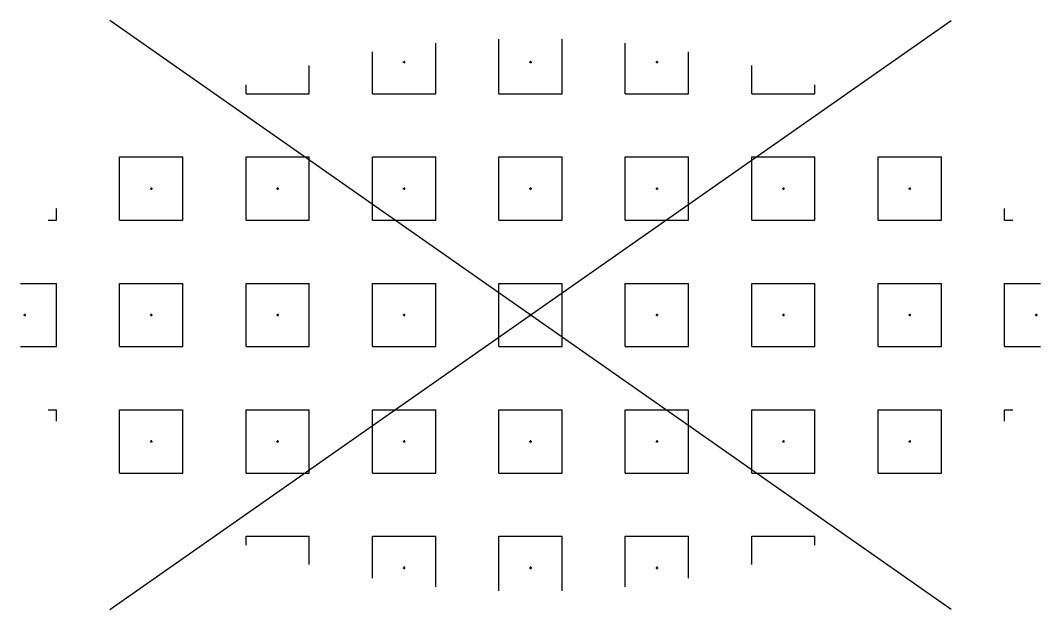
# Model space of a CAD drawing. Header units: metres. Extents: x 3187 to 3249, y 2220 to 2393.
# Drawn here: x 3193.962 to 3195.253, y 2327.551 to 2328.297 of the extents above; entities that cross this region are included whole.
import ezdxf
from ezdxf.enums import TextEntityAlignment as Align

# ---------------------------------------------------------------- set-up
doc = ezdxf.new("R2010")
doc.units = ezdxf.units.M
doc.layers.add('V-WE-VH-OPENVERHARDING_STRAATBAKSTEEN-S', color=90, linetype='Continuous', lineweight=25)
doc.styles.add('NLCS-ISO', font='NLCS-ISO.ttf')

# ---------------------------------------------------------------- blocks, each defined once
blk = doc.blocks.new('V-SVH-GRASTEGEL_STIP_KL-SO')
for p, q in [((-2.6622, -1.8641), (2.6622, 1.8641)), ((2.6622, -1.8641), (-2.6622, 1.8641)), ((-0.2, 1.6), (-0.2, 1.7463)), ((0.2, 1.6), (0.2, 1.7463)), ((-0.6, 1.6), (-0.6, 1.7196)), ((0.6, 1.6), (0.6, 1.7196)), ((-1, 1.6), (-1, 1.6646)), ((1, 1.6), (1, 1.6646)), ((-1.4, 1.4), (-1.4, 1.5791)), ((-1, 1.4), (-1, 1.6)), ((-0.8075, 1.6), (-0.8, 1.6)), ((-0.8075, 1.6), (-0.8, 1.6)), ((-0.8, 1.6075), (-0.8, 1.6)), ((-0.8, 1.6075), (-0.8, 1.6)), ((-0.8, 1.6), (-0.8, 1.5925)), ((-0.8, 1.6), (-0.7925, 1.6)), ((-0.8, 1.6), (-0.8, 1.5925)), ((-0.8, 1.6), (-0.7925, 1.6)), ((-0.6, 1.4), (-0.6, 1.6)), ((-0.2, 1.4), (-0.2, 1.6)), ((-0.0075, 1.6), (0, 1.6)), ((-0.0075, 1.6), (0, 1.6)), ((0, 1.6075), (0, 1.6)), ((0, 1.6075), (0, 1.6)), ((0, 1.6), (0, 1.5925)), ((0, 1.6), (0.0075, 1.6)), ((0, 1.6), (0, 1.5925)), ((0, 1.6), (0.0075, 1.6)), ((0.2, 1.4), (0.2, 1.6)), ((0.6, 1.4), (0.6, 1.6)), ((0.7925, 1.6), (0.8, 1.6)), ((0.7925, 1.6), (0.8, 1.6)), ((0.8, 1.6075), (0.8, 1.6)), ((0.8, 1.6075), (0.8, 1.6)), ((0.8, 1.6), (0.8, 1.5925)), ((0.8, 1.6), (0.8075, 1.6)), ((0.8, 1.6), (0.8, 1.5925)), ((0.8, 1.6), (0.8075, 1.6)), ((1, 1.4), (1, 1.6)), ((1.4, 1.4), (1.4, 1.5791)), ((-1.8, 1.4), (-1.8, 1.457)), ((1.8, 1.4), (1.8, 1.457)), ((-1.8, 1.4), (-1.6, 1.4)), ((-1.6, 1.4), (-1.4, 1.4)), ((-1, 1.4), (-0.8, 1.4)), ((-0.8, 1.4), (-0.6, 1.4)), ((-0.2, 1.4), (0, 1.4)), ((0, 1.4), (0.2, 1.4)), ((0.6, 1.4), (0.8, 1.4)), ((0.8, 1.4), (1, 1.4)), ((1.4, 1.4), (1.6, 1.4)), ((1.6, 1.4), (1.8, 1.4)), ((-2.6, 1), (-2.4, 1)), ((-2.6, 0.8), (-2.6, 1)), ((-2.4, 1), (-2.2, 1)), ((-2.2, 0.8), (-2.2, 1)), ((-1.8, 1), (-1.6, 1)), ((-1.8, 0.8), (-1.8, 1)), ((-1.6, 1), (-1.4, 1)), ((-1.4, 0.8), (-1.4, 1)), ((-1, 1), (-0.8, 1)), ((-1, 0.8), (-1, 1)), ((-0.8, 1), (-0.6, 1)), ((-0.6, 0.8), (-0.6, 1)), ((-0.2, 1), (0, 1)), ((-0.2, 0.8), (-0.2, 1)), ((0, 1), (0.2, 1)), ((0.2, 0.8), (0.2, 1)), ((0.6, 1), (0.8, 1)), ((0.6, 0.8), (0.6, 1)), ((0.8, 1), (1, 1)), ((1, 0.8), (1, 1)), ((1.4, 1), (1.6, 1)), ((1.4, 0.8), (1.4, 1)), ((1.6, 1), (1.8, 1)), ((1.8, 0.8), (1.8, 1)), ((2.2, 1), (2.4, 1)), ((2.2, 0.8), (2.2, 1)), ((2.4, 1), (2.6, 1)), ((2.6, 0.8), (2.6, 1)), ((-2.6, 0.6), (-2.6, 0.8)), ((-2.4075, 0.8), (-2.4, 0.8)), ((-2.4075, 0.8), (-2.4, 0.8)), ((-2.4, 0.8075), (-2.4, 0.8)), ((-2.4, 0.8075), (-2.4, 0.8)), ((-2.4, 0.8), (-2.4, 0.7925)), ((-2.4, 0.8), (-2.3925, 0.8)), ((-2.4, 0.8), (-2.4, 0.7925)), ((-2.4, 0.8), (-2.3925, 0.8)), ((-2.2, 0.6), (-2.2, 0.8)), ((-1.8, 0.6), (-1.8, 0.8)), ((-1.6075, 0.8), (-1.6, 0.8)), ((-1.6075, 0.8), (-1.6, 0.8)), ((-1.6, 0.8075), (-1.6, 0.8)), ((-1.6, 0.8075), (-1.6, 0.8)), ((-1.6, 0.8), (-1.6, 0.7925)), ((-1.6, 0.8), (-1.5925, 0.8)), ((-1.6, 0.8), (-1.6, 0.7925)), ((-1.6, 0.8), (-1.5925, 0.8)), ((-1.4, 0.6), (-1.4, 0.8)), ((-1, 0.6), (-1, 0.8)), ((-0.8075, 0.8), (-0.8, 0.8)), ((-0.8075, 0.8), (-0.8, 0.8)), ((-0.8, 0.8075), (-0.8, 0.8)), ((-0.8, 0.8075), (-0.8, 0.8)), ((-0.8, 0.8), (-0.8, 0.7925)), ((-0.8, 0.8), (-0.7925, 0.8)), ((-0.8, 0.8), (-0.8, 0.7925)), ((-0.8, 0.8), (-0.7925, 0.8)), ((-0.6, 0.6), (-0.6, 0.8)), ((-0.2, 0.6), (-0.2, 0.8)), ((-0.0075, 0.8), (0, 0.8)), ((-0.0075, 0.8), (0, 0.8)), ((0, 0.8075), (0, 0.8)), ((0, 0.8075), (0, 0.8)), ((0, 0.8), (0, 0.7925)), ((0, 0.8), (0.0075, 0.8)), ((0, 0.8), (0, 0.7925)), ((0, 0.8), (0.0075, 0.8)), ((0.2, 0.6), (0.2, 0.8)), ((0.6, 0.6), (0.6, 0.8)), ((0.7925, 0.8), (0.8, 0.8)), ((0.7925, 0.8), (0.8, 0.8)), ((0.8, 0.8075), (0.8, 0.8)), ((0.8, 0.8075), (0.8, 0.8)), ((0.8, 0.8), (0.8, 0.7925)), ((0.8, 0.8), (0.8075, 0.8)), ((0.8, 0.8), (0.8, 0.7925)), ((0.8, 0.8), (0.8075, 0.8)), ((1, 0.6), (1, 0.8)), ((1.4, 0.6), (1.4, 0.8)), ((1.5925, 0.8), (1.6, 0.8)), ((1.5925, 0.8), (1.6, 0.8)), ((1.6, 0.8075), (1.6, 0.8)), ((1.6, 0.8075), (1.6, 0.8)), ((1.6, 0.8), (1.6, 0.7925)), ((1.6, 0.8), (1.6075, 0.8)), ((1.6, 0.8), (1.6, 0.7925)), ((1.6, 0.8), (1.6075, 0.8)), ((1.8, 0.6), (1.8, 0.8)), ((2.2, 0.6), (2.2, 0.8)), ((2.3925, 0.8), (2.4, 0.8)), ((2.3925, 0.8), (2.4, 0.8)), ((2.4, 0.8075), (2.4, 0.8)), ((2.4, 0.8075), (2.4, 0.8)), ((2.4, 0.8), (2.4, 0.7925)), ((2.4, 0.8), (2.4075, 0.8)), ((2.4, 0.8), (2.4, 0.7925)), ((2.4, 0.8), (2.4075, 0.8)), ((2.6, 0.6), (2.6, 0.8)), ((-3, 0.6), (-3, 0.6729)), ((3, 0.6), (3, 0.6729)), ((-3.0525, 0.6), (-3, 0.6)), ((-2.6, 0.6), (-2.4, 0.6)), ((-2.4, 0.6), (-2.2, 0.6)), ((-1.8, 0.6), (-1.6, 0.6)), ((-1.6, 0.6), (-1.4, 0.6)), ((-1, 0.6), (-0.8, 0.6)), ((-0.8, 0.6), (-0.6, 0.6)), ((-0.2, 0.6), (0, 0.6)), ((0, 0.6), (0.2, 0.6)), ((0.6, 0.6), (0.8, 0.6)), ((0.8, 0.6), (1, 0.6)), ((1.4, 0.6), (1.6, 0.6)), ((1.6, 0.6), (1.8, 0.6)), ((2.2, 0.6), (2.4, 0.6)), ((2.4, 0.6), (2.6, 0.6)), ((3, 0.6), (3.0525, 0.6)), ((-3.2278, 0.2), (-3.2, 0.2)), ((-3.2, 0.2), (-3, 0.2)), ((-3, 0), (-3, 0.2)), ((-2.6, 0.2), (-2.4, 0.2)), ((-2.6, 0), (-2.6, 0.2)), ((-2.4, 0.2), (-2.2, 0.2)), ((-2.2, 0), (-2.2, 0.2)), ((-1.8, 0.2), (-1.6, 0.2)), ((-1.8, 0), (-1.8, 0.2)), ((-1.6, 0.2), (-1.4, 0.2)), ((-1.4, 0), (-1.4, 0.2)), ((-1, 0.2), (-0.8, 0.2)), ((-1, 0), (-1, 0.2)), ((-0.8, 0.2), (-0.6, 0.2)), ((-0.6, 0), (-0.6, 0.2)), ((-0.2, 0.2), (0, 0.2)), ((-0.2, 0), (-0.2, 0.2)), ((0, 0.2), (0.2, 0.2)), ((0.2, 0), (0.2, 0.2)), ((0.6, 0.2), (0.8, 0.2)), ((0.6, 0), (0.6, 0.2)), ((0.8, 0.2), (1, 0.2)), ((1, 0), (1, 0.2)), ((1.4, 0.2), (1.6, 0.2)), ((1.4, 0), (1.4, 0.2)), ((1.6, 0.2), (1.8, 0.2)), ((1.8, 0), (1.8, 0.2)), ((2.2, 0.2), (2.4, 0.2)), ((2.2, 0), (2.2, 0.2)), ((2.4, 0.2), (2.6, 0.2)), ((2.6, 0), (2.6, 0.2)), ((3, 0.2), (3.2, 0.2)), ((3, 0), (3, 0.2)), ((3.2, 0.2), (3.2278, 0.2)), ((-3.2075, 0), (-3.2, 0)), ((-3.2075, 0), (-3.2, 0)), ((-3.2, 0.0075), (-3.2, 0)), ((-3.2, 0.0075), (-3.2, 0)), ((-3.2, 0), (-3.2, -0.0075)), ((-3.2, 0), (-3.1925, 0)), ((-3.2, 0), (-3.2, -0.0075)), ((-3.2, 0), (-3.1925, 0)), ((-3, -0.2), (-3, 0)), ((-2.6, -0.2), (-2.6, 0)), ((-2.4075, 0), (-2.4, 0)), ((-2.4075, 0), (-2.4, 0)), ((-2.4, 0.0075), (-2.4, 0)), ((-2.4, 0.0075), (-2.4, 0)), ((-2.4, 0), (-2.4, -0.0075)), ((-2.4, 0), (-2.3925, 0)), ((-2.4, 0), (-2.4, -0.0075)), ((-2.4, 0), (-2.3925, 0)), ((-2.2, -0.2), (-2.2, 0)), ((-1.8, -0.2), (-1.8, 0)), ((-1.6075, 0), (-1.6, 0)), ((-1.6075, 0), (-1.6, 0)), ((-1.6, 0.0075), (-1.6, 0)), ((-1.6, 0.0075), (-1.6, 0)), ((-1.6, 0), (-1.6, -0.0075)), ((-1.6, 0), (-1.5925, 0)), ((-1.6, 0), (-1.6, -0.0075)), ((-1.6, 0), (-1.5925, 0)), ((-1.4, -0.2), (-1.4, 0)), ((-1, -0.2), (-1, 0)), ((-0.8075, 0), (-0.8, 0)), ((-0.8075, 0), (-0.8, 0)), ((-0.8, 0.0075), (-0.8, 0)), ((-0.8, 0.0075), (-0.8, 0)), ((-0.8, 0), (-0.8, -0.0075)), ((-0.8, 0), (-0.7925, 0)), ((-0.8, 0), (-0.8, -0.0075)), ((-0.8, 0), (-0.7925, 0)), ((-0.6, -0.2), (-0.6, 0)), ((-0.2, -0.2), (-0.2, 0)), ((-0.0075, 0), (0, 0)), ((-0.0075, 0), (0, 0)), ((0, 0.0075), (0, 0)), ((0, 0.0075), (0, 0)), ((0, 0), (0, -0.0075)), ((0, 0), (0.0075, 0)), ((0, 0), (0, -0.0075)), ((0, 0), (0.0075, 0)), ((0.2, -0.2), (0.2, 0)), ((0.6, -0.2), (0.6, 0)), ((0.7925, 0), (0.8, 0)), ((0.7925, 0), (0.8, 0)), ((0.8, 0.0075), (0.8, 0)), ((0.8, 0.0075), (0.8, 0)), ((0.8, 0), (0.8, -0.0075)), ((0.8, 0), (0.8075, 0)), ((0.8, 0), (0.8, -0.0075)), ((0.8, 0), (0.8075, 0)), ((1, -0.2), (1, 0)), ((1.4, -0.2), (1.4, 0)), ((1.5925, 0), (1.6, 0)), ((1.5925, 0), (1.6, 0)), ((1.6, 0.0075), (1.6, 0)), ((1.6, 0.0075), (1.6, 0)), ((1.6, 0), (1.6, -0.0075)), ((1.6, 0), (1.6075, 0)), ((1.6, 0), (1.6, -0.0075)), ((1.6, 0), (1.6075, 0)), ((1.8, -0.2), (1.8, 0)), ((2.2, -0.2), (2.2, 0)), ((2.3925, 0), (2.4, 0)), ((2.3925, 0), (2.4, 0)), ((2.4, 0.0075), (2.4, 0)), ((2.4, 0.0075), (2.4, 0)), ((2.4, 0), (2.4, -0.0075)), ((2.4, 0), (2.4075, 0)), ((2.4, 0), (2.4, -0.0075)), ((2.4, 0), (2.4075, 0)), ((2.6, -0.2), (2.6, 0)), ((3, -0.2), (3, 0)), ((3.1925, 0), (3.2, 0)), ((3.1925, 0), (3.2, 0)), ((3.2, 0.0075), (3.2, 0)), ((3.2, 0.0075), (3.2, 0)), ((3.2, 0), (3.2, -0.0075)), ((3.2, 0), (3.2075, 0)), ((3.2, 0), (3.2, -0.0075)), ((3.2, 0), (3.2075, 0)), ((-3.2278, -0.2), (-3.2, -0.2)), ((-3.2, -0.2), (-3, -0.2)), ((-2.6, -0.2), (-2.4, -0.2)), ((-2.4, -0.2), (-2.2, -0.2)), ((-1.8, -0.2), (-1.6, -0.2)), ((-1.6, -0.2), (-1.4, -0.2)), ((-1, -0.2), (-0.8, -0.2)), ((-0.8, -0.2), (-0.6, -0.2)), ((-0.2, -0.2), (0, -0.2)), ((0, -0.2), (0.2, -0.2)), ((0.6, -0.2), (0.8, -0.2)), ((0.8, -0.2), (1, -0.2)), ((1.4, -0.2), (1.6, -0.2)), ((1.6, -0.2), (1.8, -0.2)), ((2.2, -0.2), (2.4, -0.2)), ((2.4, -0.2), (2.6, -0.2)), ((3, -0.2), (3.2, -0.2)), ((3.2, -0.2), (3.2278, -0.2)), ((-3.0525, -0.6), (-3, -0.6)), ((-3, -0.6729), (-3, -0.6)), ((-2.6, -0.6), (-2.4, -0.6)), ((-2.6, -0.8), (-2.6, -0.6)), ((-2.4, -0.6), (-2.2, -0.6)), ((-2.2, -0.8), (-2.2, -0.6)), ((-1.8, -0.6), (-1.6, -0.6)), ((-1.8, -0.8), (-1.8, -0.6)), ((-1.6, -0.6), (-1.4, -0.6)), ((-1.4, -0.8), (-1.4, -0.6)), ((-1, -0.6), (-0.8, -0.6)), ((-1, -0.8), (-1, -0.6)), ((-0.8, -0.6), (-0.6, -0.6)), ((-0.6, -0.8), (-0.6, -0.6)), ((-0.2, -0.6), (0, -0.6)), ((-0.2, -0.8), (-0.2, -0.6)), ((0, -0.6), (0.2, -0.6)), ((0.2, -0.8), (0.2, -0.6)), ((0.6, -0.6), (0.8, -0.6)), ((0.6, -0.8), (0.6, -0.6)), ((0.8, -0.6), (1, -0.6)), ((1, -0.8), (1, -0.6)), ((1.4, -0.6), (1.6, -0.6)), ((1.4, -0.8), (1.4, -0.6)), ((1.6, -0.6), (1.8, -0.6)), ((1.8, -0.8), (1.8, -0.6)), ((2.2, -0.6), (2.4, -0.6)), ((2.2, -0.8), (2.2, -0.6)), ((2.4, -0.6), (2.6, -0.6)), ((2.6, -0.8), (2.6, -0.6)), ((3, -0.6), (3.0525, -0.6)), ((3, -0.6729), (3, -0.6)), ((-2.6, -1), (-2.6, -0.8)), ((-2.4075, -0.8), (-2.4, -0.8)), ((-2.4075, -0.8), (-2.4, -0.8)), ((-2.4, -0.7925), (-2.4, -0.8)), ((-2.4, -0.7925), (-2.4, -0.8)), ((-2.4, -0.8), (-2.4, -0.8075)), ((-2.4, -0.8), (-2.3925, -0.8)), ((-2.4, -0.8), (-2.4, -0.8075)), ((-2.4, -0.8), (-2.3925, -0.8)), ((-2.2, -1), (-2.2, -0.8)), ((-1.8, -1), (-1.8, -0.8)), ((-1.6075, -0.8), (-1.6, -0.8)), ((-1.6075, -0.8), (-1.6, -0.8)), ((-1.6, -0.7925), (-1.6, -0.8)), ((-1.6, -0.7925), (-1.6, -0.8)), ((-1.6, -0.8), (-1.6, -0.8075)), ((-1.6, -0.8), (-1.5925, -0.8)), ((-1.6, -0.8), (-1.6, -0.8075)), ((-1.6, -0.8), (-1.5925, -0.8)), ((-1.4, -1), (-1.4, -0.8)), ((-1, -1), (-1, -0.8)), ((-0.8075, -0.8), (-0.8, -0.8)), ((-0.8075, -0.8), (-0.8, -0.8)), ((-0.8, -0.7925), (-0.8, -0.8)), ((-0.8, -0.7925), (-0.8, -0.8)), ((-0.8, -0.8), (-0.8, -0.8075)), ((-0.8, -0.8), (-0.7925, -0.8)), ((-0.8, -0.8), (-0.8, -0.8075)), ((-0.8, -0.8), (-0.7925, -0.8)), ((-0.6, -1), (-0.6, -0.8)), ((-0.2, -1), (-0.2, -0.8)), ((-0.0075, -0.8), (0, -0.8)), ((-0.0075, -0.8), (0, -0.8)), ((0, -0.7925), (0, -0.8)), ((0, -0.7925), (0, -0.8)), ((0, -0.8), (0, -0.8075)), ((0, -0.8), (0.0075, -0.8)), ((0, -0.8), (0, -0.8075)), ((0, -0.8), (0.0075, -0.8)), ((0.2, -1), (0.2, -0.8)), ((0.6, -1), (0.6, -0.8)), ((0.7925, -0.8), (0.8, -0.8)), ((0.7925, -0.8), (0.8, -0.8)), ((0.8, -0.7925), (0.8, -0.8)), ((0.8, -0.7925), (0.8, -0.8)), ((0.8, -0.8), (0.8, -0.8075)), ((0.8, -0.8), (0.8075, -0.8)), ((0.8, -0.8), (0.8, -0.8075)), ((0.8, -0.8), (0.8075, -0.8)), ((1, -1), (1, -0.8)), ((1.4, -1), (1.4, -0.8)), ((1.5925, -0.8), (1.6, -0.8)), ((1.5925, -0.8), (1.6, -0.8)), ((1.6, -0.7925), (1.6, -0.8)), ((1.6, -0.7925), (1.6, -0.8)), ((1.6, -0.8), (1.6, -0.8075)), ((1.6, -0.8), (1.6075, -0.8)), ((1.6, -0.8), (1.6, -0.8075)), ((1.6, -0.8), (1.6075, -0.8)), ((1.8, -1), (1.8, -0.8)), ((2.2, -1), (2.2, -0.8)), ((2.3925, -0.8), (2.4, -0.8)), ((2.3925, -0.8), (2.4, -0.8)), ((2.4, -0.7925), (2.4, -0.8)), ((2.4, -0.7925), (2.4, -0.8)), ((2.4, -0.8), (2.4, -0.8075)), ((2.4, -0.8), (2.4075, -0.8)), ((2.4, -0.8), (2.4, -0.8075)), ((2.4, -0.8), (2.4075, -0.8)), ((2.6, -1), (2.6, -0.8)), ((-2.6, -1), (-2.4, -1)), ((-2.4, -1), (-2.2, -1)), ((-1.8, -1), (-1.6, -1)), ((-1.6, -1), (-1.4, -1)), ((-1, -1), (-0.8, -1)), ((-0.8, -1), (-0.6, -1)), ((-0.2, -1), (0, -1)), ((0, -1), (0.2, -1)), ((0.6, -1), (0.8, -1)), ((0.8, -1), (1, -1)), ((1.4, -1), (1.6, -1)), ((1.6, -1), (1.8, -1)), ((2.2, -1), (2.4, -1)), ((2.4, -1), (2.6, -1)), ((-1.8, -1.4), (-1.6, -1.4)), ((-1.8, -1.457), (-1.8, -1.4)), ((-1.6, -1.4), (-1.4, -1.4)), ((-1.4, -1.5791), (-1.4, -1.4)), ((-1, -1.4), (-0.8, -1.4)), ((-1, -1.6), (-1, -1.4)), ((-0.8, -1.4), (-0.6, -1.4)), ((-0.6, -1.6), (-0.6, -1.4)), ((-0.2, -1.4), (0, -1.4)), ((-0.2, -1.6), (-0.2, -1.4)), ((0, -1.4), (0.2, -1.4)), ((0.2, -1.6), (0.2, -1.4)), ((0.6, -1.4), (0.8, -1.4)), ((0.6, -1.6), (0.6, -1.4)), ((0.8, -1.4), (1, -1.4)), ((1, -1.6), (1, -1.4)), ((1.4, -1.4), (1.6, -1.4)), ((1.4, -1.5791), (1.4, -1.4)), ((1.6, -1.4), (1.8, -1.4)), ((1.8, -1.457), (1.8, -1.4)), ((-1, -1.6646), (-1, -1.6)), ((-0.8075, -1.6), (-0.8, -1.6)), ((-0.8075, -1.6), (-0.8, -1.6)), ((-0.8, -1.5925), (-0.8, -1.6)), ((-0.8, -1.5925), (-0.8, -1.6)), ((-0.8, -1.6), (-0.8, -1.6075)), ((-0.8, -1.6), (-0.7925, -1.6)), ((-0.8, -1.6), (-0.8, -1.6075)), ((-0.8, -1.6), (-0.7925, -1.6)), ((-0.6, -1.7196), (-0.6, -1.6)), ((-0.2, -1.7463), (-0.2, -1.6)), ((-0.0075, -1.6), (0, -1.6)), ((-0.0075, -1.6), (0, -1.6)), ((0, -1.5925), (0, -1.6)), ((0, -1.5925), (0, -1.6)), ((0, -1.6), (0, -1.6075)), ((0, -1.6), (0.0075, -1.6)), ((0, -1.6), (0, -1.6075)), ((0, -1.6), (0.0075, -1.6)), ((0.2, -1.7463), (0.2, -1.6)), ((0.6, -1.7196), (0.6, -1.6)), ((0.7925, -1.6), (0.8, -1.6)), ((0.7925, -1.6), (0.8, -1.6)), ((0.8, -1.5925), (0.8, -1.6)), ((0.8, -1.5925), (0.8, -1.6)), ((0.8, -1.6), (0.8, -1.6075)), ((0.8, -1.6), (0.8075, -1.6)), ((0.8, -1.6), (0.8, -1.6075)), ((0.8, -1.6), (0.8075, -1.6)), ((1, -1.6646), (1, -1.6))]:
    blk.add_line(p, q)
at = {"style": 'NLCS-ISO'}
blk.add_attdef('KLEUR', text='', height=1.8, dxfattribs=at).set_placement((4.25, 0), align=Align.MIDDLE_LEFT)
at = {"style": 'NLCS-ISO', "flags": 1}
blk.add_attdef('FUNCTIE', text='', height=1.8, dxfattribs=at).set_placement((0, -2.75), align=Align.TOP_CENTER)

msp = doc.modelspace()

# ---------------------------------------------------------------- block references
at = {"layer": 'V-WE-VH-OPENVERHARDING_STRAATBAKSTEEN-S', "xscale": 0.2, "yscale": 0.2, "zscale": 0.2}
msp.add_blockref('V-SVH-GRASTEGEL_STIP_KL-SO', (3194.6077, 2327.9237), dxfattribs=at)

doc.saveas('drawing.dxf')
